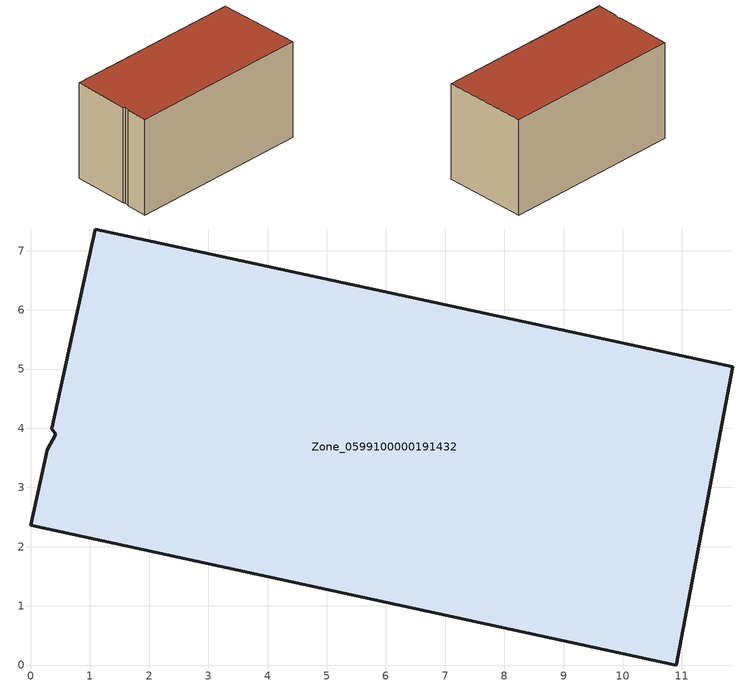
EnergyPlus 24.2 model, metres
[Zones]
Zone_0599100000191432
 floor ground (C_G): 0.35,3.99 1.09,7.37 11.86,5.04 10.9,0 0,2.36 0.28,3.63 0.42,3.9 z0
 wall outside (C_F): 10.9,0 11.86,5.04 1.09,7.37 0.35,3.99 0.42,3.9 0.28,3.63 0,2.36 10.9,0 z0:6.15
 roof outside (C_R): 1.09,7.37 0.35,3.99 0.42,3.9 0.28,3.63 0,2.36 10.9,0 11.86,5.04 z6.15
[BUILDING]
Pand.0599100000191432: North Axis=0; Terrain=City; Loads Convergence Tolerance Value=0.04; Temperature Convergence Tolerance Value=0.4; Solar Distribution=FullExterior; Maximum Number of Warmup Days=25; Minimum Number of Warmup Days=1
[Site:Location]
Rotterdam.The.Hague.AP_ZH_NLD Design_Conditions: Latitude=51.96; Longitude=4.45; Time Zone=1; Elevation=-4.5
[SITE:GROUNDTEMPERATURE:BUILDINGSURFACE]
18, 18, 18, 18, 18, 18, 18, 18, 18, 18, 18, 18
[MATERIAL] Thermal Absorptance=0.9; Solar Absorptance=0.7; Visible Absorptance=0.7
Name | Roughness | Thickness | Conductivity | Density | Specific Heat
G.TI.1946 | MediumSmooth | 0.15 | 1 | 540 | 1210
F.TI.1946 | Rough | 0.3 | 0.857143 | 1920 | 840
R.TI.1946 | MediumRough | 0.2 | 0.1 | 1500 | 1000
[CONSTRUCTION]
C_G: G.TI.1946
C_F: F.TI.1946
C_R: R.TI.1946
[ZONE]
Zone_0599100000191432: Type=1; Multiplier=1; Ceiling Height=Autocalculate; Volume=Autocalculate; Floor Area=autocalculate; Part of Total Floor Area=Yes
[ZONEINFILTRATION:DESIGNFLOWRATE]
Infil_Zone_0599100000191432: Zone or ZoneList or Space or SpaceList=Zone_0599100000191432; Schedule=AlwaysOn; Design Flow Rate Calculation Method=Flow/Area; Flow Rate per Floor Area=0.003; Constant Term Coefficient=1; Temperature Term Coefficient=0; Velocity Term Coefficient=0; Velocity Squared Term Coefficient=0
[HVACTEMPLATE:ZONE:IDEALLOADSAIRSYSTEM]
Zone_0599100000191432: Maximum Heating Supply Air Temperature=50; Minimum Cooling Supply Air Temperature=13; Maximum Heating Supply Air Humidity Ratio=0.0156; Minimum Cooling Supply Air Humidity Ratio=0.0077; Heating Limit=NoLimit; Cooling Limit=NoLimit; Dehumidification Control Type=ConstantSensibleHeatRatio; Cooling Sensible Heat Ratio=0.7; Dehumidification Setpoint=60; Humidification Control Type=None; Humidification Setpoint=30; Outdoor Air Method=None; Outdoor Air Flow Rate per Person=0.00944; Outdoor Air Flow Rate per Zone Floor Area=0; Outdoor Air Flow Rate per Zone=0; Demand Controlled Ventilation Type=None; Outdoor Air Economizer Type=NoEconomizer; Heat Recovery Type=None; Sensible Heat Recovery Effectiveness=0.7; Latent Heat Recovery Effectiveness=0.65
[ZONECONTROL:THERMOSTAT]
ThermostatControl_Zone_0599100000191432: Zone or ZoneList=Zone_0599100000191432; Control Type Schedule=DualSetpointControlType; Control 1=Thermostat_Zone_0599100000191432; Temperature Difference Between Cutout And Setpoint=0
[THERMOSTATSETPOINT:DUALSETPOINT]
Thermostat_Zone_0599100000191432: Heating Setpoint Temperature Schedule=HeatingSetpoint_Zone_0599100000191432; Cooling Setpoint Temperature Schedule=CoolingSetpoint_Zone_0599100000191432
[SCHEDULE:COMPACT]
HeatingSetpoint_Zone_0599100000191432: Through: 12/31, For: AllDays, Until: 24:00, 21
CoolingSetpoint_Zone_0599100000191432: Through: 12/31, For: AllDays, Until: 24:00, 24
DualSetpointControlType: Through: 12/31, For: AllDays, Until: 24:00, 4
AlwaysOn: Through: 12/31, For: AllDays, Until: 24:00, 1
